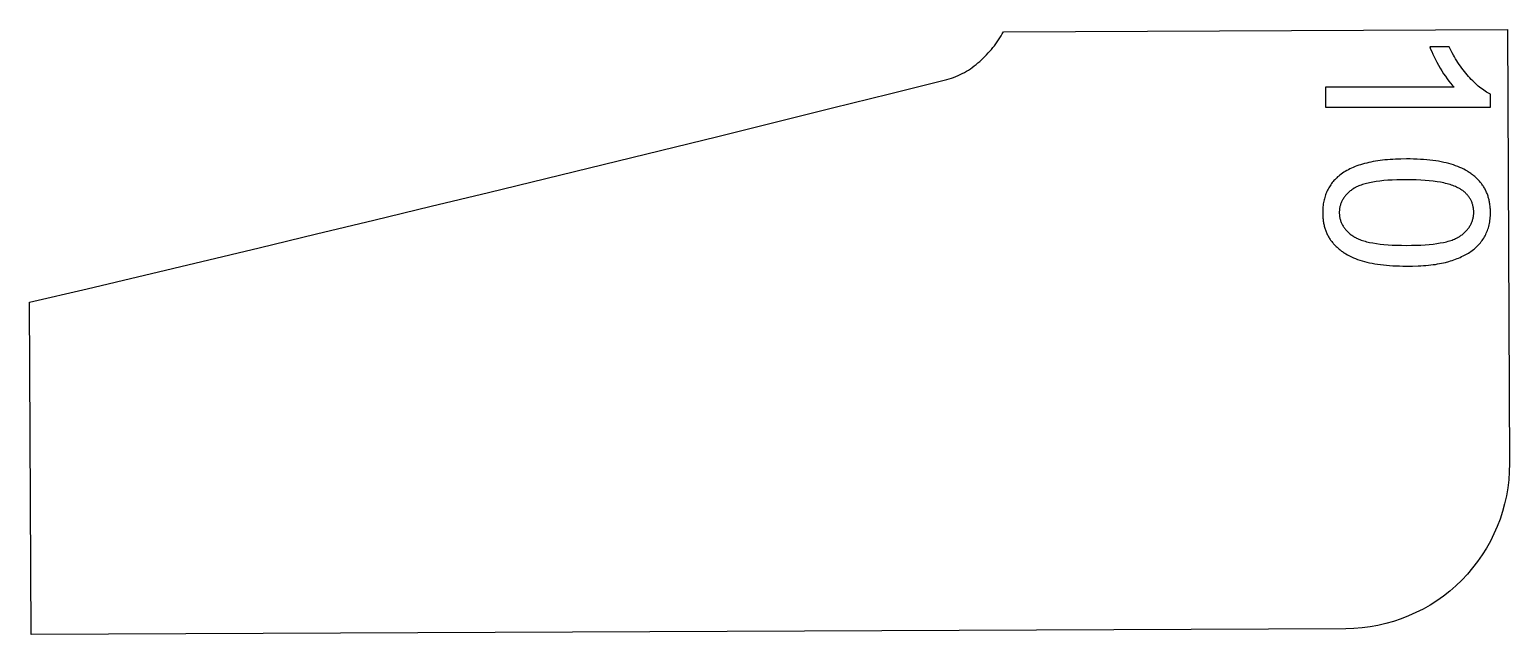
# Model space of a CAD drawing. Extents: x -8894 to -3022, y 6798 to 8329.
# Drawn here: x -7280.1 to -6829.8, y 8145.3 to 8329.3 of the extents above; entities that cross this region are included whole.
import ezdxf

# ---------------------------------------------------------------- set-up
doc = ezdxf.new("R2010")
doc.units = 0
doc.layers.add('LAYER_03', color=7, linetype='CONTINUOUS')
doc.layers.add('STEVILKE', color=7, linetype='CONTINUOUS')

msp = doc.modelspace()

# ---------------------------------------------------------------- linework, layer by layer
at = {"layer": 'LAYER_03'}
msp.add_lwpolyline([(-6879.63, 8147.04), (-7279.63, 8145.31), (-7280.07, 8246.34), (-7262.6, 8250.47), (-7245.13, 8254.61), (-7227.67, 8258.76), (-7210.21, 8262.93), (-7192.76, 8267.11), (-7175.31, 8271.31), (-7157.86, 8275.52), (-7140.42, 8279.75), (-7122.98, 8283.99), (-7105.54, 8288.24), (-7088.11, 8292.52), (-7070.68, 8296.8), (-7053.25, 8301.11), (-7035.83, 8305.43), (-7018.41, 8309.77), (-7001, 8314.12), (-7000.3, 8314.31), (-6999.61, 8314.52), (-6998.93, 8314.75), (-6998.26, 8315.01), (-6997.6, 8315.28), (-6996.95, 8315.58), (-6996.31, 8315.9), (-6995.67, 8316.23), (-6995.05, 8316.6), (-6994.44, 8316.98), (-6993.84, 8317.38), (-6993.25, 8317.79), (-6992.67, 8318.23), (-6992.1, 8318.68), (-6991.54, 8319.14), (-6991, 8319.62), (-6990.46, 8320.11), (-6989.94, 8320.61), (-6989.42, 8321.11), (-6988.91, 8321.63), (-6988.42, 8322.16), (-6987.93, 8322.7), (-6987.46, 8323.25), (-6987, 8323.81), (-6986.55, 8324.38), (-6986.11, 8324.96), (-6985.68, 8325.54), (-6985.27, 8326.14), (-6984.88, 8326.74), (-6984.49, 8327.36), (-6984.13, 8327.98), (-6983.77, 8328.61), (-6830.42, 8329.28), (-6829.85, 8197.26, -0.414214)], format="xyb", close=True, dxfattribs=at)
at = {"layer": 'STEVILKE'}
for p, q in [((-6873.9, 8288.53), (-6874.51, 8288.36)), ((-6873.27, 8288.69), (-6873.9, 8288.53)), ((-6872.63, 8288.84), (-6873.27, 8288.69)), ((-6871.97, 8288.98), (-6872.63, 8288.84)), ((-6871.3, 8289.11), (-6871.97, 8288.98)), ((-6870.61, 8289.23), (-6871.3, 8289.11)), ((-6869.91, 8289.34), (-6870.61, 8289.23)), ((-6869.19, 8289.44), (-6869.91, 8289.34)), ((-6868.45, 8289.53), (-6869.19, 8289.44)), ((-6867.7, 8289.62), (-6868.45, 8289.53)), ((-6866.94, 8289.69), (-6867.7, 8289.62)), ((-6866.16, 8289.75), (-6866.94, 8289.69)), ((-6865.36, 8289.81), (-6866.16, 8289.75)), ((-6864.55, 8289.85), (-6865.36, 8289.81)), ((-6863.72, 8289.88), (-6864.55, 8289.85)), ((-6862.88, 8289.91), (-6863.72, 8289.88)), ((-6861.15, 8289.93), (-6862.88, 8289.91)), ((-6860.06, 8289.92), (-6861.15, 8289.93)), ((-6858.99, 8289.9), (-6860.06, 8289.92)), ((-6857.95, 8289.86), (-6858.99, 8289.9)), ((-6856.94, 8289.81), (-6857.95, 8289.86)), ((-6855.95, 8289.75), (-6856.94, 8289.81)), ((-6854.99, 8289.67), (-6855.95, 8289.75)), ((-6854.06, 8289.58), (-6854.99, 8289.67)), ((-6853.16, 8289.47), (-6854.06, 8289.58)), ((-6852.28, 8289.35), (-6853.16, 8289.47)), ((-6851.43, 8289.21), (-6852.28, 8289.35)), ((-6850.6, 8289.06), (-6851.43, 8289.21)), ((-6849.81, 8288.9), (-6850.6, 8289.06)), ((-6849.04, 8288.72), (-6849.81, 8288.9)), ((-6848.3, 8288.53), (-6849.04, 8288.72)), ((-6847.58, 8288.32), (-6848.3, 8288.53)), ((-6882.39, 8284.18), (-6882.68, 8283.9)), ((-6882.1, 8284.46), (-6882.39, 8284.18)), ((-6881.79, 8284.72), (-6882.1, 8284.46)), ((-6881.47, 8284.98), (-6881.79, 8284.72)), ((-6881.07, 8285.29), (-6881.47, 8284.98)), ((-6880.66, 8285.58), (-6881.07, 8285.29)), ((-6880.23, 8285.87), (-6880.66, 8285.58)), ((-6879.79, 8286.14), (-6880.23, 8285.87)), ((-6879.33, 8286.41), (-6879.79, 8286.14)), ((-6878.85, 8286.66), (-6879.33, 8286.41)), ((-6878.36, 8286.91), (-6878.85, 8286.66)), ((-6877.86, 8287.15), (-6878.36, 8286.91)), ((-6877.34, 8287.37), (-6877.86, 8287.15)), ((-6876.8, 8287.59), (-6877.34, 8287.37)), ((-6876.25, 8287.8), (-6876.8, 8287.59)), ((-6875.69, 8288), (-6876.25, 8287.8)), ((-6875.11, 8288.18), (-6875.69, 8288)), ((-6874.51, 8288.36), (-6875.11, 8288.18)), ((-6846.89, 8288.1), (-6847.58, 8288.32)), ((-6846.22, 8287.87), (-6846.89, 8288.1)), ((-6845.58, 8287.62), (-6846.22, 8287.87)), ((-6844.95, 8287.36), (-6845.58, 8287.62)), ((-6844.34, 8287.08), (-6844.95, 8287.36)), ((-6843.76, 8286.79), (-6844.34, 8287.08)), ((-6843.19, 8286.49), (-6843.76, 8286.79)), ((-6842.64, 8286.17), (-6843.19, 8286.49)), ((-6842.37, 8286), (-6842.64, 8286.17)), ((-6842.11, 8285.84), (-6842.37, 8286)), ((-6841.85, 8285.66), (-6842.11, 8285.84)), ((-6841.59, 8285.49), (-6841.85, 8285.66)), ((-6841.35, 8285.31), (-6841.59, 8285.49)), ((-6841.1, 8285.13), (-6841.35, 8285.31)), ((-6840.86, 8284.95), (-6841.1, 8285.13)), ((-6840.63, 8284.76), (-6840.86, 8284.95)), ((-6840.4, 8284.57), (-6840.63, 8284.76)), ((-6840.18, 8284.37), (-6840.4, 8284.57)), ((-6839.96, 8284.17), (-6840.18, 8284.37)), ((-6839.74, 8283.97), (-6839.96, 8284.17)), ((-6885.51, 8279.73), (-6885.66, 8279.36)), ((-6885.35, 8280.08), (-6885.51, 8279.73)), ((-6885.19, 8280.44), (-6885.35, 8280.08)), ((-6885.01, 8280.78), (-6885.19, 8280.44)), ((-6884.82, 8281.12), (-6885.01, 8280.78)), ((-6884.62, 8281.45), (-6884.82, 8281.12)), ((-6884.42, 8281.78), (-6884.62, 8281.45)), ((-6884.2, 8282.1), (-6884.42, 8281.78)), ((-6883.97, 8282.42), (-6884.2, 8282.1)), ((-6883.73, 8282.73), (-6883.97, 8282.42)), ((-6883.49, 8283.03), (-6883.73, 8282.73)), ((-6883.23, 8283.33), (-6883.49, 8283.03)), ((-6882.96, 8283.62), (-6883.23, 8283.33)), ((-6882.68, 8283.9), (-6882.96, 8283.62)), ((-6878.92, 8279.61), (-6879.12, 8279.42)), ((-6878.7, 8279.81), (-6878.92, 8279.61)), ((-6878.49, 8280), (-6878.7, 8279.81)), ((-6878.26, 8280.19), (-6878.49, 8280)), ((-6878.02, 8280.38), (-6878.26, 8280.19)), ((-6877.78, 8280.56), (-6878.02, 8280.38)), ((-6877.53, 8280.74), (-6877.78, 8280.56)), ((-6877.4, 8280.83), (-6877.53, 8280.74)), ((-6877.27, 8280.92), (-6877.4, 8280.83)), ((-6877.13, 8281), (-6877.27, 8280.92)), ((-6876.99, 8281.09), (-6877.13, 8281)), ((-6876.84, 8281.17), (-6876.99, 8281.09)), ((-6876.7, 8281.26), (-6876.84, 8281.17)), ((-6876.54, 8281.34), (-6876.7, 8281.26)), ((-6876.38, 8281.42), (-6876.54, 8281.34)), ((-6876.06, 8281.57), (-6876.38, 8281.42)), ((-6875.71, 8281.72), (-6876.06, 8281.57)), ((-6875.36, 8281.86), (-6875.71, 8281.72)), ((-6874.98, 8282), (-6875.36, 8281.86)), ((-6874.59, 8282.13), (-6874.98, 8282)), ((-6874.18, 8282.26), (-6874.59, 8282.13)), ((-6873.76, 8282.38), (-6874.18, 8282.26)), ((-6873.32, 8282.5), (-6873.76, 8282.38)), ((-6872.86, 8282.61), (-6873.32, 8282.5)), ((-6872.39, 8282.71), (-6872.86, 8282.61)), ((-6871.4, 8282.9), (-6872.39, 8282.71)), ((-6870.34, 8283.07), (-6871.4, 8282.9)), ((-6869.22, 8283.22), (-6870.34, 8283.07)), ((-6868.04, 8283.34), (-6869.22, 8283.22)), ((-6866.79, 8283.44), (-6868.04, 8283.34)), ((-6865.48, 8283.52), (-6866.79, 8283.44)), ((-6864.1, 8283.58), (-6865.48, 8283.52)), ((-6862.66, 8283.61), (-6864.1, 8283.58)), ((-6861.15, 8283.62), (-6862.66, 8283.61)), ((-6859.65, 8283.61), (-6861.15, 8283.62)), ((-6858.2, 8283.57), (-6859.65, 8283.61)), ((-6856.81, 8283.51), (-6858.2, 8283.57)), ((-6855.49, 8283.42), (-6856.81, 8283.51)), ((-6854.22, 8283.31), (-6855.49, 8283.42)), ((-6853.01, 8283.17), (-6854.22, 8283.31)), ((-6851.87, 8283.01), (-6853.01, 8283.17)), ((-6850.78, 8282.83), (-6851.87, 8283.01)), ((-6849.76, 8282.62), (-6850.78, 8282.83)), ((-6849.27, 8282.5), (-6849.76, 8282.62)), ((-6848.8, 8282.38), (-6849.27, 8282.5)), ((-6848.34, 8282.26), (-6848.8, 8282.38)), ((-6847.89, 8282.12), (-6848.34, 8282.26)), ((-6847.46, 8281.98), (-6847.89, 8282.12)), ((-6847.05, 8281.84), (-6847.46, 8281.98)), ((-6846.65, 8281.69), (-6847.05, 8281.84)), ((-6846.27, 8281.53), (-6846.65, 8281.69)), ((-6845.9, 8281.36), (-6846.27, 8281.53)), ((-6845.55, 8281.19), (-6845.9, 8281.36)), ((-6845.21, 8281.02), (-6845.55, 8281.19)), ((-6844.88, 8280.83), (-6845.21, 8281.02)), ((-6844.73, 8280.74), (-6844.88, 8280.83)), ((-6844.58, 8280.65), (-6844.73, 8280.74)), ((-6844.43, 8280.55), (-6844.58, 8280.65)), ((-6844.28, 8280.45), (-6844.43, 8280.55)), ((-6844.06, 8280.29), (-6844.28, 8280.45)), ((-6843.85, 8280.13), (-6844.06, 8280.29)), ((-6843.64, 8279.96), (-6843.85, 8280.13)), ((-6843.44, 8279.79), (-6843.64, 8279.96)), ((-6843.25, 8279.62), (-6843.44, 8279.79)), ((-6843.07, 8279.45), (-6843.25, 8279.62)), ((-6839.53, 8283.76), (-6839.74, 8283.97)), ((-6839.33, 8283.55), (-6839.53, 8283.76)), ((-6839.13, 8283.34), (-6839.33, 8283.55)), ((-6838.93, 8283.13), (-6839.13, 8283.34)), ((-6838.74, 8282.91), (-6838.93, 8283.13)), ((-6838.56, 8282.68), (-6838.74, 8282.91)), ((-6838.38, 8282.46), (-6838.56, 8282.68)), ((-6838.2, 8282.23), (-6838.38, 8282.46)), ((-6838.03, 8281.99), (-6838.2, 8282.23)), ((-6837.87, 8281.76), (-6838.03, 8281.99)), ((-6837.71, 8281.51), (-6837.87, 8281.76)), ((-6837.56, 8281.27), (-6837.71, 8281.51)), ((-6837.42, 8281.02), (-6837.56, 8281.27)), ((-6837.27, 8280.77), (-6837.42, 8281.02)), ((-6837.14, 8280.51), (-6837.27, 8280.77)), ((-6837.01, 8280.25), (-6837.14, 8280.51)), ((-6836.89, 8279.99), (-6837.01, 8280.25)), ((-6836.77, 8279.73), (-6836.89, 8279.99)), ((-6836.66, 8279.46), (-6836.77, 8279.73)), ((-6886.57, 8275.39), (-6886.6, 8274.96)), ((-6886.52, 8275.82), (-6886.57, 8275.39)), ((-6886.47, 8276.23), (-6886.52, 8275.82)), ((-6886.4, 8276.65), (-6886.47, 8276.23)), ((-6886.32, 8277.05), (-6886.4, 8276.65)), ((-6886.24, 8277.45), (-6886.32, 8277.05)), ((-6886.14, 8277.85), (-6886.24, 8277.45)), ((-6886.04, 8278.24), (-6886.14, 8277.85)), ((-6885.92, 8278.62), (-6886.04, 8278.24)), ((-6885.79, 8278.99), (-6885.92, 8278.62)), ((-6885.66, 8279.36), (-6885.79, 8278.99)), ((-6881.46, 8275.17), (-6881.5, 8274.92)), ((-6881.41, 8275.42), (-6881.46, 8275.17)), ((-6881.35, 8275.66), (-6881.41, 8275.42)), ((-6881.28, 8275.9), (-6881.35, 8275.66)), ((-6881.21, 8276.14), (-6881.28, 8275.9)), ((-6881.12, 8276.38), (-6881.21, 8276.14)), ((-6881.03, 8276.61), (-6881.12, 8276.38)), ((-6880.93, 8276.85), (-6881.03, 8276.61)), ((-6880.82, 8277.07), (-6880.93, 8276.85)), ((-6880.71, 8277.3), (-6880.82, 8277.07)), ((-6880.59, 8277.52), (-6880.71, 8277.3)), ((-6880.45, 8277.74), (-6880.59, 8277.52)), ((-6880.32, 8277.96), (-6880.45, 8277.74)), ((-6880.17, 8278.18), (-6880.32, 8277.96)), ((-6880.01, 8278.39), (-6880.17, 8278.18)), ((-6879.85, 8278.6), (-6880.01, 8278.39)), ((-6879.68, 8278.81), (-6879.85, 8278.6)), ((-6879.5, 8279.01), (-6879.68, 8278.81)), ((-6879.31, 8279.22), (-6879.5, 8279.01)), ((-6879.12, 8279.42), (-6879.31, 8279.22)), ((-6842.89, 8279.27), (-6843.07, 8279.45)), ((-6842.72, 8279.08), (-6842.89, 8279.27)), ((-6842.55, 8278.9), (-6842.72, 8279.08)), ((-6842.4, 8278.71), (-6842.55, 8278.9)), ((-6842.25, 8278.52), (-6842.4, 8278.71)), ((-6842.1, 8278.32), (-6842.25, 8278.52)), ((-6841.97, 8278.12), (-6842.1, 8278.32)), ((-6841.84, 8277.92), (-6841.97, 8278.12)), ((-6841.71, 8277.71), (-6841.84, 8277.92)), ((-6841.6, 8277.5), (-6841.71, 8277.71)), ((-6841.49, 8277.29), (-6841.6, 8277.5)), ((-6841.39, 8277.07), (-6841.49, 8277.29)), ((-6841.3, 8276.85), (-6841.39, 8277.07)), ((-6841.21, 8276.63), (-6841.3, 8276.85)), ((-6841.13, 8276.41), (-6841.21, 8276.63)), ((-6841.05, 8276.18), (-6841.13, 8276.41)), ((-6840.99, 8275.94), (-6841.05, 8276.18)), ((-6840.93, 8275.71), (-6840.99, 8275.94)), ((-6840.88, 8275.47), (-6840.93, 8275.71)), ((-6840.83, 8275.23), (-6840.88, 8275.47)), ((-6840.79, 8274.98), (-6840.83, 8275.23)), ((-6836.55, 8279.18), (-6836.66, 8279.46)), ((-6836.45, 8278.9), (-6836.55, 8279.18)), ((-6836.36, 8278.62), (-6836.45, 8278.9)), ((-6836.27, 8278.34), (-6836.36, 8278.62)), ((-6836.19, 8278.05), (-6836.27, 8278.34)), ((-6836.11, 8277.76), (-6836.19, 8278.05)), ((-6836.04, 8277.46), (-6836.11, 8277.76)), ((-6835.97, 8277.16), (-6836.04, 8277.46)), ((-6835.91, 8276.86), (-6835.97, 8277.16)), ((-6835.86, 8276.55), (-6835.91, 8276.86)), ((-6835.81, 8276.24), (-6835.86, 8276.55)), ((-6835.77, 8275.93), (-6835.81, 8276.24)), ((-6835.73, 8275.61), (-6835.77, 8275.93)), ((-6835.7, 8275.29), (-6835.73, 8275.61)), ((-6835.67, 8274.97), (-6835.7, 8275.29)), ((-6886.64, 8274.08), (-6886.65, 8273.63)), ((-6886.65, 8273.63), (-6886.64, 8272.96)), ((-6886.63, 8274.53), (-6886.64, 8274.08)), ((-6886.64, 8272.96), (-6886.62, 8272.62)), ((-6886.6, 8274.96), (-6886.63, 8274.53)), ((-6886.62, 8272.62), (-6886.6, 8272.29)), ((-6886.6, 8272.29), (-6886.58, 8271.97)), ((-6886.58, 8271.97), (-6886.54, 8271.64)), ((-6886.54, 8271.64), (-6886.51, 8271.32)), ((-6886.51, 8271.32), (-6886.46, 8271.01)), ((-6886.46, 8271.01), (-6886.42, 8270.7)), ((-6886.42, 8270.7), (-6886.36, 8270.39)), ((-6881.59, 8274.16), (-6881.6, 8273.9)), ((-6881.6, 8273.9), (-6881.6, 8273.63)), ((-6881.6, 8273.63), (-6881.6, 8273.37)), ((-6881.6, 8273.37), (-6881.59, 8273.11)), ((-6881.57, 8274.41), (-6881.59, 8274.16)), ((-6881.59, 8273.11), (-6881.57, 8272.85)), ((-6881.54, 8274.67), (-6881.57, 8274.41)), ((-6881.57, 8272.85), (-6881.54, 8272.6)), ((-6881.5, 8274.92), (-6881.54, 8274.67)), ((-6881.54, 8272.6), (-6881.5, 8272.35)), ((-6881.5, 8272.35), (-6881.46, 8272.1)), ((-6881.46, 8272.1), (-6881.41, 8271.85)), ((-6881.41, 8271.85), (-6881.35, 8271.61)), ((-6881.35, 8271.61), (-6881.28, 8271.36)), ((-6881.28, 8271.36), (-6881.2, 8271.12)), ((-6881.2, 8271.12), (-6881.12, 8270.89)), ((-6881.12, 8270.89), (-6881.03, 8270.65)), ((-6881.03, 8270.65), (-6880.93, 8270.42)), ((-6841.37, 8270.45), (-6841.27, 8270.68)), ((-6841.27, 8270.68), (-6841.18, 8270.92)), ((-6841.18, 8270.92), (-6841.1, 8271.16)), ((-6841.1, 8271.16), (-6841.03, 8271.4)), ((-6841.03, 8271.4), (-6840.96, 8271.64)), ((-6840.96, 8271.64), (-6840.9, 8271.89)), ((-6840.9, 8271.89), (-6840.85, 8272.14)), ((-6840.85, 8272.14), (-6840.8, 8272.39)), ((-6840.8, 8272.39), (-6840.77, 8272.65)), ((-6840.76, 8274.73), (-6840.79, 8274.98)), ((-6840.77, 8272.65), (-6840.74, 8272.91)), ((-6840.74, 8274.48), (-6840.76, 8274.73)), ((-6840.72, 8274.22), (-6840.74, 8274.48)), ((-6840.74, 8272.91), (-6840.72, 8273.17)), ((-6840.71, 8273.96), (-6840.72, 8274.22)), ((-6840.72, 8273.17), (-6840.71, 8273.44)), ((-6840.7, 8273.7), (-6840.71, 8273.96)), ((-6840.71, 8273.44), (-6840.7, 8273.7)), ((-6835.94, 8270.3), (-6835.85, 8270.76)), ((-6835.85, 8270.76), (-6835.78, 8271.22)), ((-6835.78, 8271.22), (-6835.73, 8271.68)), ((-6835.73, 8271.68), (-6835.68, 8272.16)), ((-6835.68, 8272.16), (-6835.65, 8272.64)), ((-6835.65, 8274.64), (-6835.67, 8274.97)), ((-6835.64, 8274.31), (-6835.65, 8274.64)), ((-6835.65, 8272.64), (-6835.63, 8273.14)), ((-6835.63, 8273.63), (-6835.64, 8274.31)), ((-6835.63, 8273.14), (-6835.63, 8273.63)), ((-6886.36, 8270.39), (-6886.3, 8270.09)), ((-6886.3, 8270.09), (-6886.23, 8269.78)), ((-6886.23, 8269.78), (-6886.16, 8269.49)), ((-6886.16, 8269.49), (-6886.08, 8269.19)), ((-6886.08, 8269.19), (-6886, 8268.91)), ((-6886, 8268.91), (-6885.91, 8268.62)), ((-6885.91, 8268.62), (-6885.82, 8268.34)), ((-6885.82, 8268.34), (-6885.72, 8268.06)), ((-6885.72, 8268.06), (-6885.61, 8267.78)), ((-6885.61, 8267.78), (-6885.5, 8267.51)), ((-6885.5, 8267.51), (-6885.38, 8267.25)), ((-6885.38, 8267.25), (-6885.26, 8266.98)), ((-6885.26, 8266.98), (-6885.13, 8266.72)), ((-6885.13, 8266.72), (-6884.99, 8266.47)), ((-6884.99, 8266.47), (-6884.85, 8266.21)), ((-6884.85, 8266.21), (-6884.7, 8265.97)), ((-6880.93, 8270.42), (-6880.82, 8270.19)), ((-6880.82, 8270.19), (-6880.71, 8269.97)), ((-6880.71, 8269.97), (-6880.58, 8269.74)), ((-6880.58, 8269.74), (-6880.45, 8269.52)), ((-6880.45, 8269.52), (-6880.31, 8269.31)), ((-6880.31, 8269.31), (-6880.16, 8269.09)), ((-6880.16, 8269.09), (-6880.01, 8268.88)), ((-6880.01, 8268.88), (-6879.84, 8268.67)), ((-6879.84, 8268.67), (-6879.67, 8268.46)), ((-6879.67, 8268.46), (-6879.49, 8268.25)), ((-6879.49, 8268.25), (-6879.3, 8268.05)), ((-6879.3, 8268.05), (-6879.11, 8267.85)), ((-6879.11, 8267.85), (-6878.9, 8267.66)), ((-6878.9, 8267.66), (-6878.69, 8267.46)), ((-6878.69, 8267.46), (-6878.47, 8267.27)), ((-6878.47, 8267.27), (-6878.25, 8267.08)), ((-6878.25, 8267.08), (-6878.01, 8266.89)), ((-6878.01, 8266.89), (-6877.77, 8266.71)), ((-6877.77, 8266.71), (-6877.51, 8266.53)), ((-6877.51, 8266.53), (-6877.38, 8266.44)), ((-6877.38, 8266.44), (-6877.25, 8266.35)), ((-6877.25, 8266.35), (-6877.11, 8266.26)), ((-6877.11, 8266.26), (-6876.97, 8266.18)), ((-6876.97, 8266.18), (-6876.83, 8266.1)), ((-6876.83, 8266.1), (-6876.68, 8266.01)), ((-6876.68, 8266.01), (-6876.52, 8265.93)), ((-6845.75, 8265.93), (-6845.59, 8266.01)), ((-6845.59, 8266.01), (-6845.44, 8266.1)), ((-6845.44, 8266.1), (-6845.3, 8266.18)), ((-6845.3, 8266.18), (-6845.16, 8266.26)), ((-6845.16, 8266.26), (-6845.02, 8266.35)), ((-6845.02, 8266.35), (-6844.89, 8266.44)), ((-6844.89, 8266.44), (-6844.76, 8266.53)), ((-6844.76, 8266.53), (-6844.51, 8266.71)), ((-6844.51, 8266.71), (-6844.27, 8266.89)), ((-6844.27, 8266.89), (-6844.04, 8267.08)), ((-6844.04, 8267.08), (-6843.81, 8267.27)), ((-6843.81, 8267.27), (-6843.59, 8267.46)), ((-6843.59, 8267.46), (-6843.38, 8267.66)), ((-6843.38, 8267.66), (-6843.18, 8267.86)), ((-6843.18, 8267.86), (-6842.99, 8268.06)), ((-6842.99, 8268.06), (-6842.8, 8268.26)), ((-6842.8, 8268.26), (-6842.62, 8268.47)), ((-6842.62, 8268.47), (-6842.45, 8268.67)), ((-6842.45, 8268.67), (-6842.29, 8268.89)), ((-6842.29, 8268.89), (-6842.13, 8269.1)), ((-6842.13, 8269.1), (-6841.99, 8269.32)), ((-6841.99, 8269.32), (-6841.85, 8269.54)), ((-6841.85, 8269.54), (-6841.72, 8269.76)), ((-6841.72, 8269.76), (-6841.6, 8269.99)), ((-6841.6, 8269.99), (-6841.48, 8270.22)), ((-6841.48, 8270.22), (-6841.37, 8270.45)), ((-6837.67, 8265.84), (-6837.45, 8266.2)), ((-6837.45, 8266.2), (-6837.24, 8266.58)), ((-6837.24, 8266.58), (-6837.05, 8266.96)), ((-6837.05, 8266.96), (-6836.87, 8267.35)), ((-6836.87, 8267.35), (-6836.69, 8267.75)), ((-6836.69, 8267.75), (-6836.54, 8268.16)), ((-6836.54, 8268.16), (-6836.39, 8268.57)), ((-6836.39, 8268.57), (-6836.26, 8268.99)), ((-6836.26, 8268.99), (-6836.14, 8269.42)), ((-6836.14, 8269.42), (-6836.03, 8269.86)), ((-6836.03, 8269.86), (-6835.94, 8270.3)), ((-6884.7, 8265.97), (-6884.55, 8265.72)), ((-6884.55, 8265.72), (-6884.39, 8265.48)), ((-6884.39, 8265.48), (-6884.23, 8265.24)), ((-6884.23, 8265.24), (-6884.06, 8265.01)), ((-6884.06, 8265.01), (-6883.88, 8264.78)), ((-6883.88, 8264.78), (-6883.7, 8264.55)), ((-6883.7, 8264.55), (-6883.51, 8264.33)), ((-6883.51, 8264.33), (-6883.32, 8264.11)), ((-6883.32, 8264.11), (-6883.13, 8263.89)), ((-6883.13, 8263.89), (-6882.92, 8263.68)), ((-6882.92, 8263.68), (-6882.72, 8263.47)), ((-6882.72, 8263.47), (-6882.51, 8263.27)), ((-6882.51, 8263.27), (-6882.29, 8263.06)), ((-6882.29, 8263.06), (-6882.07, 8262.86)), ((-6882.07, 8262.86), (-6881.85, 8262.67)), ((-6881.85, 8262.67), (-6881.62, 8262.48)), ((-6881.62, 8262.48), (-6881.38, 8262.29)), ((-6881.38, 8262.29), (-6881.14, 8262.11)), ((-6881.14, 8262.11), (-6880.9, 8261.92)), ((-6880.9, 8261.92), (-6880.65, 8261.75)), ((-6880.65, 8261.75), (-6880.4, 8261.57)), ((-6880.4, 8261.57), (-6880.14, 8261.4)), ((-6876.52, 8265.93), (-6876.36, 8265.85)), ((-6876.36, 8265.85), (-6876.04, 8265.7)), ((-6876.04, 8265.7), (-6875.69, 8265.55)), ((-6875.69, 8265.55), (-6875.33, 8265.41)), ((-6875.33, 8265.41), (-6874.96, 8265.27)), ((-6874.96, 8265.27), (-6874.57, 8265.14)), ((-6874.57, 8265.14), (-6874.16, 8265.01)), ((-6874.16, 8265.01), (-6873.74, 8264.89)), ((-6873.74, 8264.89), (-6873.3, 8264.77)), ((-6873.3, 8264.77), (-6872.84, 8264.66)), ((-6872.84, 8264.66), (-6872.37, 8264.56)), ((-6872.37, 8264.56), (-6871.38, 8264.37)), ((-6871.38, 8264.37), (-6870.32, 8264.2)), ((-6870.32, 8264.2), (-6869.21, 8264.05)), ((-6869.21, 8264.05), (-6868.02, 8263.93)), ((-6868.02, 8263.93), (-6866.78, 8263.83)), ((-6866.78, 8263.83), (-6865.47, 8263.75)), ((-6865.47, 8263.75), (-6864.09, 8263.69)), ((-6864.09, 8263.69), (-6862.66, 8263.66)), ((-6862.66, 8263.66), (-6861.15, 8263.65)), ((-6861.15, 8263.65), (-6859.64, 8263.66)), ((-6859.64, 8263.66), (-6858.2, 8263.69)), ((-6858.2, 8263.69), (-6856.82, 8263.75)), ((-6856.82, 8263.75), (-6855.5, 8263.83)), ((-6855.5, 8263.83), (-6854.25, 8263.93)), ((-6854.25, 8263.93), (-6853.07, 8264.05)), ((-6853.07, 8264.05), (-6851.94, 8264.2)), ((-6851.94, 8264.2), (-6850.89, 8264.37)), ((-6850.89, 8264.37), (-6849.89, 8264.56)), ((-6849.89, 8264.56), (-6849.42, 8264.66)), ((-6849.42, 8264.66), (-6848.97, 8264.77)), ((-6848.97, 8264.77), (-6848.53, 8264.89)), ((-6848.53, 8264.89), (-6848.1, 8265.01)), ((-6848.1, 8265.01), (-6847.7, 8265.14)), ((-6847.7, 8265.14), (-6847.31, 8265.27)), ((-6847.31, 8265.27), (-6846.93, 8265.41)), ((-6846.93, 8265.41), (-6846.57, 8265.55)), ((-6846.57, 8265.55), (-6846.23, 8265.7)), ((-6846.23, 8265.7), (-6845.9, 8265.85)), ((-6845.9, 8265.85), (-6845.75, 8265.93)), ((-6842.3, 8261.32), (-6841.91, 8261.57)), ((-6841.91, 8261.57), (-6841.54, 8261.82)), ((-6841.54, 8261.82), (-6841.17, 8262.08)), ((-6841.17, 8262.08), (-6840.82, 8262.35)), ((-6840.82, 8262.35), (-6840.48, 8262.62)), ((-6840.48, 8262.62), (-6840.15, 8262.91)), ((-6840.15, 8262.91), (-6839.83, 8263.2)), ((-6839.83, 8263.2), (-6839.52, 8263.5)), ((-6839.52, 8263.5), (-6839.22, 8263.81)), ((-6839.22, 8263.81), (-6838.94, 8264.13)), ((-6838.94, 8264.13), (-6838.66, 8264.45)), ((-6838.66, 8264.45), (-6838.4, 8264.79)), ((-6838.4, 8264.79), (-6838.14, 8265.13)), ((-6838.14, 8265.13), (-6837.9, 8265.48)), ((-6837.9, 8265.48), (-6837.67, 8265.84)), ((-6880.14, 8261.4), (-6879.88, 8261.24)), ((-6879.88, 8261.24), (-6879.61, 8261.07)), ((-6879.61, 8261.07), (-6879.06, 8260.76)), ((-6879.06, 8260.76), (-6878.49, 8260.45)), ((-6878.49, 8260.45), (-6877.9, 8260.16)), ((-6877.9, 8260.16), (-6877.29, 8259.89)), ((-6877.29, 8259.89), (-6876.66, 8259.63)), ((-6876.66, 8259.63), (-6876.02, 8259.38)), ((-6876.02, 8259.38), (-6875.35, 8259.15)), ((-6875.35, 8259.15), (-6874.66, 8258.93)), ((-6874.66, 8258.93), (-6873.95, 8258.73)), ((-6873.95, 8258.73), (-6873.2, 8258.53)), ((-6873.2, 8258.53), (-6872.44, 8258.36)), ((-6872.44, 8258.36), (-6871.64, 8258.2)), ((-6871.64, 8258.2), (-6870.82, 8258.05)), ((-6870.82, 8258.05), (-6869.97, 8257.91)), ((-6869.97, 8257.91), (-6869.1, 8257.79)), ((-6869.1, 8257.79), (-6868.2, 8257.69)), ((-6868.2, 8257.69), (-6867.27, 8257.6)), ((-6867.27, 8257.6), (-6866.32, 8257.52)), ((-6866.32, 8257.52), (-6865.34, 8257.46)), ((-6865.34, 8257.46), (-6864.33, 8257.41)), ((-6864.33, 8257.41), (-6863.3, 8257.37)), ((-6863.3, 8257.37), (-6862.24, 8257.35)), ((-6862.24, 8257.35), (-6861.15, 8257.34)), ((-6861.15, 8257.34), (-6859.34, 8257.36)), ((-6859.34, 8257.36), (-6857.63, 8257.41)), ((-6857.63, 8257.41), (-6856.81, 8257.45)), ((-6856.81, 8257.45), (-6856.01, 8257.5)), ((-6856.01, 8257.5), (-6855.24, 8257.56)), ((-6855.24, 8257.56), (-6854.49, 8257.62)), ((-6854.49, 8257.62), (-6853.76, 8257.7)), ((-6853.76, 8257.7), (-6853.06, 8257.78)), ((-6853.06, 8257.78), (-6852.38, 8257.87)), ((-6852.38, 8257.87), (-6851.73, 8257.98)), ((-6851.73, 8257.98), (-6851.09, 8258.08)), ((-6851.09, 8258.08), (-6850.49, 8258.2)), ((-6850.49, 8258.2), (-6849.9, 8258.33)), ((-6849.9, 8258.33), (-6849.34, 8258.47)), ((-6849.34, 8258.47), (-6848.27, 8258.76)), ((-6848.27, 8258.76), (-6847.75, 8258.92)), ((-6847.75, 8258.92), (-6847.24, 8259.08)), ((-6847.24, 8259.08), (-6846.74, 8259.25)), ((-6846.74, 8259.25), (-6846.25, 8259.43)), ((-6846.25, 8259.43), (-6845.77, 8259.61)), ((-6845.77, 8259.61), (-6845.3, 8259.8)), ((-6845.3, 8259.8), (-6844.84, 8260)), ((-6844.84, 8260), (-6844.39, 8260.21)), ((-6844.39, 8260.21), (-6843.95, 8260.42)), ((-6843.95, 8260.42), (-6843.52, 8260.63)), ((-6843.52, 8260.63), (-6843.11, 8260.86)), ((-6843.11, 8260.86), (-6842.7, 8261.09)), ((-6842.7, 8261.09), (-6842.3, 8261.32))]:
    msp.add_line(p, q, dxfattribs=at)
msp.add_lwpolyline([(-6846.7, 8311.77), (-6885.8, 8311.77), (-6885.8, 8305.64), (-6835.63, 8305.64), (-6835.63, 8309.59), (-6836.03, 8309.8), (-6836.44, 8310.03), (-6836.85, 8310.27), (-6837.26, 8310.53), (-6837.67, 8310.81), (-6838.08, 8311.11), (-6838.5, 8311.42), (-6838.92, 8311.76), (-6839.33, 8312.11), (-6839.75, 8312.47), (-6840.17, 8312.86), (-6840.6, 8313.26), (-6841.02, 8313.68), (-6841.45, 8314.12), (-6841.88, 8314.57), (-6842.31, 8315.05), (-6842.73, 8315.53), (-6843.15, 8316.03), (-6843.56, 8316.53), (-6843.96, 8317.05), (-6844.36, 8317.58), (-6844.74, 8318.12), (-6845.12, 8318.66), (-6845.49, 8319.22), (-6845.86, 8319.79), (-6846.21, 8320.37), (-6846.56, 8320.95), (-6846.89, 8321.55), (-6847.23, 8322.16), (-6847.55, 8322.78), (-6847.86, 8323.4), (-6848.17, 8324.04), (-6854.1, 8324.04), (-6853.82, 8323.32), (-6853.5, 8322.57), (-6853.16, 8321.79), (-6852.78, 8321), (-6852.37, 8320.18), (-6851.92, 8319.34), (-6851.44, 8318.47), (-6850.93, 8317.58), (-6850.4, 8316.71), (-6849.87, 8315.87), (-6849.34, 8315.08), (-6848.82, 8314.33), (-6848.29, 8313.63), (-6847.76, 8312.97), (-6847.23, 8312.35), (-6846.97, 8312.06)], close=True, dxfattribs=at)

doc.saveas('drawing.dxf')
